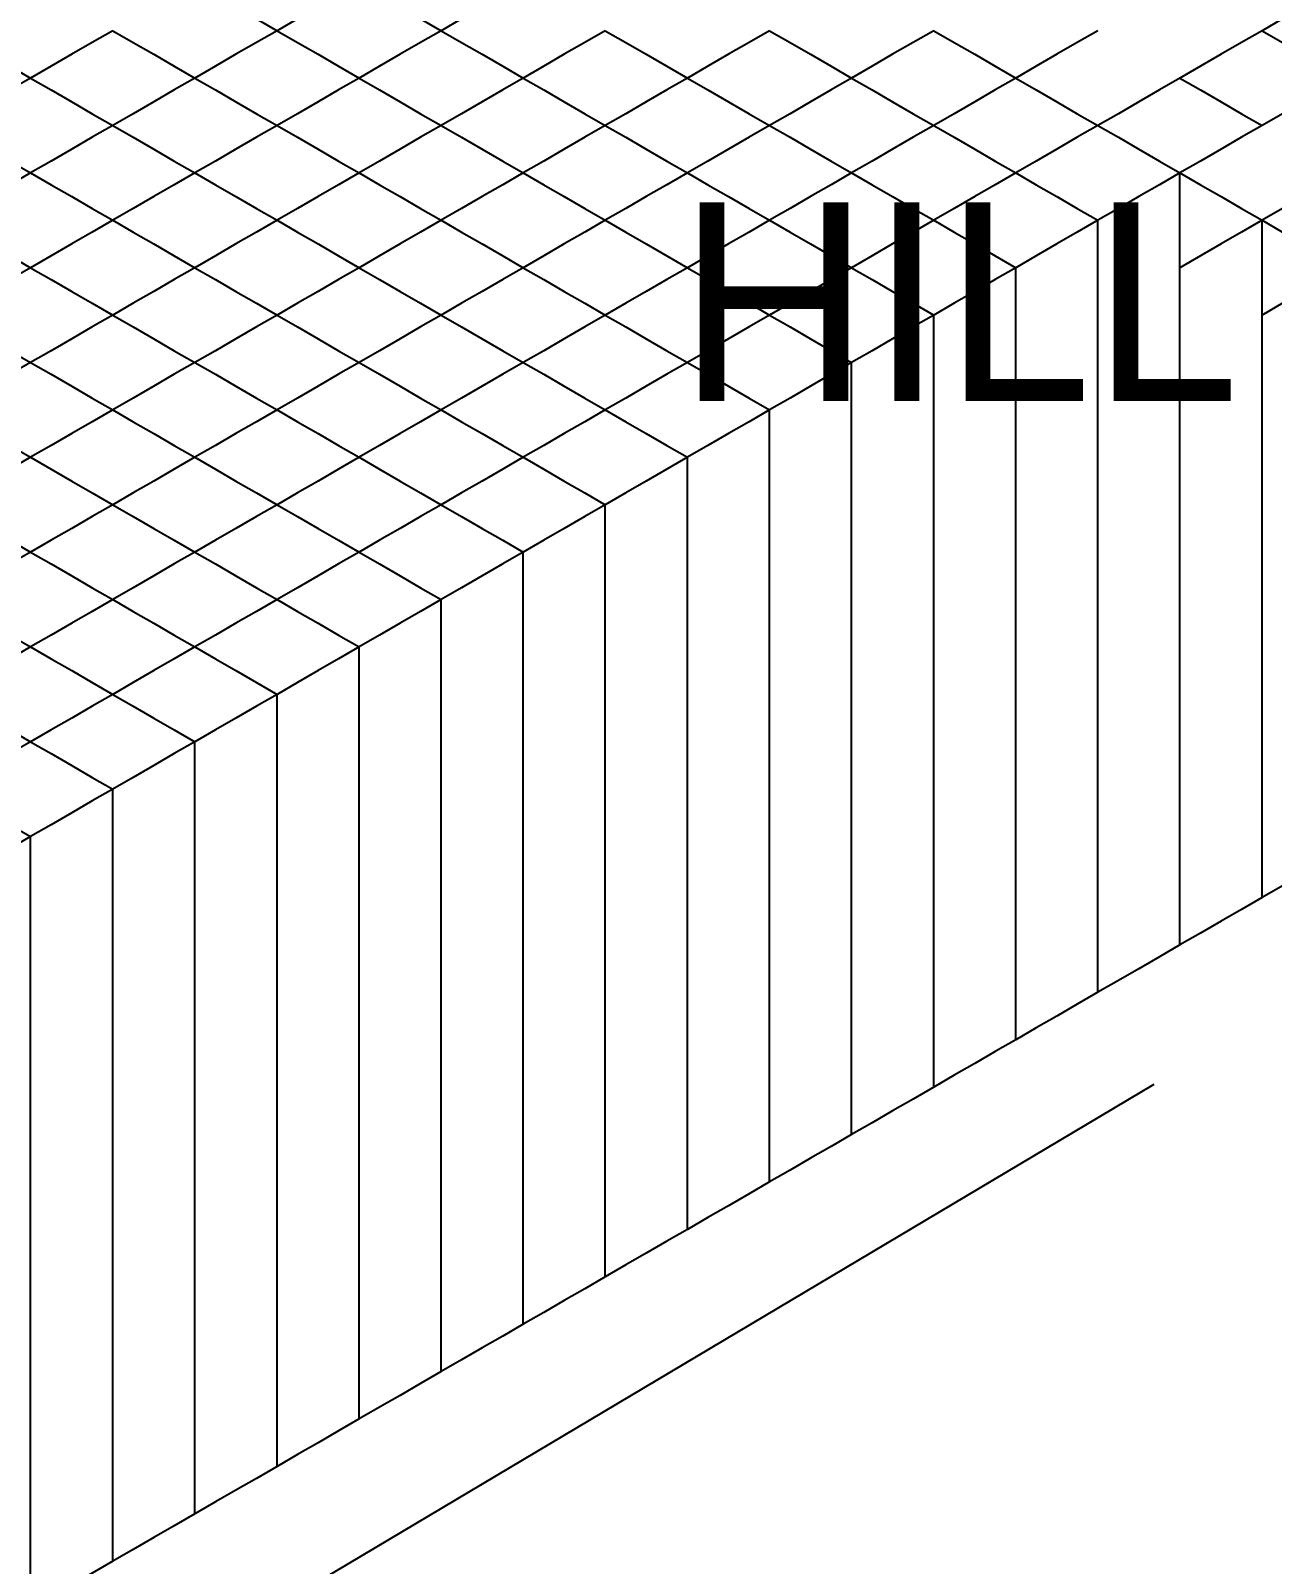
# Model space of a CAD drawing. Header units: metres. Extents: x 0 to 1028, y -291 to 246.
# Drawn here: x 413.2 to 509.5, y -111.8 to 7.1 of the extents above; entities that cross this region are included whole.
import ezdxf

# ---------------------------------------------------------------- set-up
doc = ezdxf.new("R2010")
doc.units = ezdxf.units.M
doc.layers.add('LAYER_02_PROJECTION', color=7, linetype='Continuous')
doc.layers.add('LAYER_05_LABELS', color=7, linetype='Continuous')

msp = doc.modelspace()

# ---------------------------------------------------------------- linework, layer by layer
at = {"layer": 'LAYER_02_PROJECTION'}
for points in [[(425.96, 10.78), (427.55, 9.86), (429.14, 8.94), (430.73, 8.02), (432.33, 7.1)], [(425.96, 10.78), (427.55, 9.86), (429.14, 8.94), (430.73, 8.02), (432.33, 7.1)], [(438.69, 10.78), (437.1, 9.86), (435.51, 8.94), (433.92, 8.02), (432.33, 7.1)], [(438.69, 10.78), (437.1, 9.86), (435.51, 8.94), (433.92, 8.02), (432.33, 7.1)], [(438.69, 10.78), (440.28, 9.86), (441.87, 8.94), (443.46, 8.02), (445.05, 7.1)], [(438.69, 10.78), (440.28, 9.86), (441.87, 8.94), (443.46, 8.02), (445.05, 7.1)], [(451.42, 10.78), (449.83, 9.86), (448.23, 8.94), (446.64, 8.02), (445.05, 7.1)], [(451.42, 10.78), (449.83, 9.86), (448.23, 8.94), (446.64, 8.02), (445.05, 7.1)], [(515.06, 10.78), (513.47, 9.86), (511.87, 8.94), (510.28, 8.02), (508.69, 7.1)], [(406.87, 7.1), (408.46, 6.18), (410.05, 5.27), (411.64, 4.35), (413.23, 3.43)], [(406.87, 7.1), (408.46, 6.18), (410.05, 5.27), (411.64, 4.35), (413.23, 3.43)], [(419.6, 7.1), (418.01, 6.18), (416.42, 5.27), (414.82, 4.35), (413.23, 3.43)], [(419.6, 7.1), (418.01, 6.18), (416.42, 5.27), (414.82, 4.35), (413.23, 3.43)], [(419.6, 7.1), (421.19, 6.18), (422.78, 5.27), (424.37, 4.35), (425.96, 3.43)], [(419.6, 7.1), (421.19, 6.18), (422.78, 5.27), (424.37, 4.35), (425.96, 3.43)], [(432.33, 7.1), (430.73, 6.18), (429.14, 5.27), (427.55, 4.35), (425.96, 3.43)], [(432.33, 7.1), (430.73, 6.18), (429.14, 5.27), (427.55, 4.35), (425.96, 3.43)], [(432.33, 7.1), (433.92, 6.18), (435.51, 5.27), (437.1, 4.35), (438.69, 3.43)], [(432.33, 7.1), (433.92, 6.18), (435.51, 5.27), (437.1, 4.35), (438.69, 3.43)], [(445.05, 7.1), (443.46, 6.18), (441.87, 5.27), (440.28, 4.35), (438.69, 3.43)], [(445.05, 7.1), (443.46, 6.18), (441.87, 5.27), (440.28, 4.35), (438.69, 3.43)], [(445.05, 7.1), (446.64, 6.18), (448.23, 5.27), (449.83, 4.35), (451.42, 3.43)], [(445.05, 7.1), (446.64, 6.18), (448.23, 5.27), (449.83, 4.35), (451.42, 3.43)], [(457.78, 7.1), (456.19, 6.18), (454.6, 5.27), (453.01, 4.35), (451.42, 3.43)], [(457.78, 7.1), (456.19, 6.18), (454.6, 5.27), (453.01, 4.35), (451.42, 3.43)], [(457.78, 7.1), (459.37, 6.18), (460.96, 5.27), (462.55, 4.35), (464.14, 3.43)], [(457.78, 7.1), (459.37, 6.18), (460.96, 5.27), (462.55, 4.35), (464.14, 3.43)], [(470.51, 7.1), (468.92, 6.18), (467.33, 5.27), (465.74, 4.35), (464.14, 3.43)], [(470.51, 7.1), (468.92, 6.18), (467.33, 5.27), (465.74, 4.35), (464.14, 3.43)], [(470.51, 7.1), (472.1, 6.18), (473.69, 5.27), (475.28, 4.35), (476.87, 3.43)], [(470.51, 7.1), (472.1, 6.18), (473.69, 5.27), (475.28, 4.35), (476.87, 3.43)], [(483.24, 7.1), (481.65, 6.18), (480.05, 5.27), (478.46, 4.35), (476.87, 3.43)], [(483.24, 7.1), (481.65, 6.18), (480.05, 5.27), (478.46, 4.35), (476.87, 3.43)], [(483.24, 7.1), (484.83, 6.18), (486.42, 5.27), (488.01, 4.35), (489.6, 3.43)], [(483.24, 7.1), (484.83, 6.18), (486.42, 5.27), (488.01, 4.35), (489.6, 3.43)], [(495.96, 7.1), (494.37, 6.18), (492.78, 5.27), (491.19, 4.35), (489.6, 3.43)], [(508.69, 7.1), (507.1, 6.18), (505.51, 5.27), (503.92, 4.35), (502.33, 3.43)], [(508.69, 7.1), (510.28, 6.18), (511.87, 5.27), (513.47, 4.35), (515.06, 3.43)], [(413.23, 3.43), (411.64, 2.51), (410.05, 1.59), (408.46, 0.67), (406.87, -0.24)], [(413.23, 3.43), (411.64, 2.51), (410.05, 1.59), (408.46, 0.67), (406.87, -0.24)], [(413.23, 3.43), (414.82, 2.51), (416.42, 1.59), (418.01, 0.67), (419.6, -0.24)], [(413.23, 3.43), (414.82, 2.51), (416.42, 1.59), (418.01, 0.67), (419.6, -0.24)], [(425.96, 3.43), (424.37, 2.51), (422.78, 1.59), (421.19, 0.67), (419.6, -0.24)], [(425.96, 3.43), (424.37, 2.51), (422.78, 1.59), (421.19, 0.67), (419.6, -0.24)], [(425.96, 3.43), (427.55, 2.51), (429.14, 1.59), (430.73, 0.67), (432.33, -0.24)], [(425.96, 3.43), (427.55, 2.51), (429.14, 1.59), (430.73, 0.67), (432.33, -0.24)], [(438.69, 3.43), (437.1, 2.51), (435.51, 1.59), (433.92, 0.67), (432.33, -0.24)], [(438.69, 3.43), (437.1, 2.51), (435.51, 1.59), (433.92, 0.67), (432.33, -0.24)], [(438.69, 3.43), (440.28, 2.51), (441.87, 1.59), (443.46, 0.67), (445.05, -0.24)], [(438.69, 3.43), (440.28, 2.51), (441.87, 1.59), (443.46, 0.67), (445.05, -0.24)], [(451.42, 3.43), (449.83, 2.51), (448.23, 1.59), (446.64, 0.67), (445.05, -0.24)], [(451.42, 3.43), (449.83, 2.51), (448.23, 1.59), (446.64, 0.67), (445.05, -0.24)], [(451.42, 3.43), (453.01, 2.51), (454.6, 1.59), (456.19, 0.67), (457.78, -0.24)], [(451.42, 3.43), (453.01, 2.51), (454.6, 1.59), (456.19, 0.67), (457.78, -0.24)], [(464.14, 3.43), (462.55, 2.51), (460.96, 1.59), (459.37, 0.67), (457.78, -0.24)], [(464.14, 3.43), (462.55, 2.51), (460.96, 1.59), (459.37, 0.67), (457.78, -0.24)], [(464.14, 3.43), (465.74, 2.51), (467.33, 1.59), (468.92, 0.67), (470.51, -0.24)], [(464.14, 3.43), (465.74, 2.51), (467.33, 1.59), (468.92, 0.67), (470.51, -0.24)], [(476.87, 3.43), (475.28, 2.51), (473.69, 1.59), (472.1, 0.67), (470.51, -0.24)], [(476.87, 3.43), (475.28, 2.51), (473.69, 1.59), (472.1, 0.67), (470.51, -0.24)], [(476.87, 3.43), (478.46, 2.51), (480.05, 1.59), (481.65, 0.67), (483.24, -0.24)], [(476.87, 3.43), (478.46, 2.51), (480.05, 1.59), (481.65, 0.67), (483.24, -0.24)], [(489.6, 3.43), (488.01, 2.51), (486.42, 1.59), (484.83, 0.67), (483.24, -0.24)], [(489.6, 3.43), (488.01, 2.51), (486.42, 1.59), (484.83, 0.67), (483.24, -0.24)], [(489.6, 3.43), (491.19, 2.51), (492.78, 1.59), (494.37, 0.67), (495.96, -0.24)], [(502.33, 3.43), (500.74, 2.51), (499.15, 1.59), (497.56, 0.67), (495.96, -0.24)], [(502.33, 3.43), (503.92, 2.51), (505.51, 1.59), (507.1, 0.67), (508.69, -0.24)], [(502.33, 3.43), (503.92, 2.51), (505.51, 1.59), (507.1, 0.67), (508.69, -0.24)], [(515.06, 3.43), (513.47, 2.51), (511.87, 1.59), (510.28, 0.67), (508.69, -0.24)], [(406.87, -0.24), (408.46, -1.16), (410.05, -2.08), (411.64, -3), (413.23, -3.92)], [(406.87, -0.24), (408.46, -1.16), (410.05, -2.08), (411.64, -3), (413.23, -3.92)], [(419.6, -0.24), (418.01, -1.16), (416.42, -2.08), (414.82, -3), (413.23, -3.92)], [(419.6, -0.24), (418.01, -1.16), (416.42, -2.08), (414.82, -3), (413.23, -3.92)], [(419.6, -0.24), (421.19, -1.16), (422.78, -2.08), (424.37, -3), (425.96, -3.92)], [(419.6, -0.24), (421.19, -1.16), (422.78, -2.08), (424.37, -3), (425.96, -3.92)], [(432.33, -0.24), (430.73, -1.16), (429.14, -2.08), (427.55, -3), (425.96, -3.92)], [(432.33, -0.24), (430.73, -1.16), (429.14, -2.08), (427.55, -3), (425.96, -3.92)], [(432.33, -0.24), (433.92, -1.16), (435.51, -2.08), (437.1, -3), (438.69, -3.92)], [(432.33, -0.24), (433.92, -1.16), (435.51, -2.08), (437.1, -3), (438.69, -3.92)], [(445.05, -0.24), (443.46, -1.16), (441.87, -2.08), (440.28, -3), (438.69, -3.92)], [(445.05, -0.24), (443.46, -1.16), (441.87, -2.08), (440.28, -3), (438.69, -3.92)], [(445.05, -0.24), (446.64, -1.16), (448.23, -2.08), (449.83, -3), (451.42, -3.92)], [(445.05, -0.24), (446.64, -1.16), (448.23, -2.08), (449.83, -3), (451.42, -3.92)], [(457.78, -0.24), (456.19, -1.16), (454.6, -2.08), (453.01, -3), (451.42, -3.92)], [(457.78, -0.24), (456.19, -1.16), (454.6, -2.08), (453.01, -3), (451.42, -3.92)], [(457.78, -0.24), (459.37, -1.16), (460.96, -2.08), (462.55, -3), (464.14, -3.92)], [(457.78, -0.24), (459.37, -1.16), (460.96, -2.08), (462.55, -3), (464.14, -3.92)], [(470.51, -0.24), (468.92, -1.16), (467.33, -2.08), (465.74, -3), (464.14, -3.92)], [(470.51, -0.24), (468.92, -1.16), (467.33, -2.08), (465.74, -3), (464.14, -3.92)], [(470.51, -0.24), (472.1, -1.16), (473.69, -2.08), (475.28, -3), (476.87, -3.92)], [(470.51, -0.24), (472.1, -1.16), (473.69, -2.08), (475.28, -3), (476.87, -3.92)], [(483.24, -0.24), (481.65, -1.16), (480.05, -2.08), (478.46, -3), (476.87, -3.92)], [(483.24, -0.24), (481.65, -1.16), (480.05, -2.08), (478.46, -3), (476.87, -3.92)], [(483.24, -0.24), (484.83, -1.16), (486.42, -2.08), (488.01, -3), (489.6, -3.92)], [(483.24, -0.24), (484.83, -1.16), (486.42, -2.08), (488.01, -3), (489.6, -3.92)], [(495.96, -0.24), (494.37, -1.16), (492.78, -2.08), (491.19, -3), (489.6, -3.92)], [(495.96, -0.24), (494.37, -1.16), (492.78, -2.08), (491.19, -3), (489.6, -3.92)], [(495.96, -0.24), (497.56, -1.16), (499.15, -2.08), (500.74, -3), (502.33, -3.92)], [(495.96, -0.24), (497.56, -1.16), (499.15, -2.08), (500.74, -3), (502.33, -3.92)], [(495.96, -0.24), (497.56, -1.16), (499.15, -2.08), (500.74, -3), (502.33, -3.92)], [(508.69, -0.24), (507.1, -1.16), (505.51, -2.08), (503.92, -3), (502.33, -3.92)], [(413.23, -3.92), (411.64, -4.84), (410.05, -5.76), (408.46, -6.67), (406.87, -7.59)], [(413.23, -3.92), (411.64, -4.84), (410.05, -5.76), (408.46, -6.67), (406.87, -7.59)], [(413.23, -3.92), (414.82, -4.84), (416.42, -5.76), (418.01, -6.67), (419.6, -7.59)], [(413.23, -3.92), (414.82, -4.84), (416.42, -5.76), (418.01, -6.67), (419.6, -7.59)], [(425.96, -3.92), (424.37, -4.84), (422.78, -5.76), (421.19, -6.67), (419.6, -7.59)], [(425.96, -3.92), (424.37, -4.84), (422.78, -5.76), (421.19, -6.67), (419.6, -7.59)], [(425.96, -3.92), (427.55, -4.84), (429.14, -5.76), (430.73, -6.67), (432.33, -7.59)], [(425.96, -3.92), (427.55, -4.84), (429.14, -5.76), (430.73, -6.67), (432.33, -7.59)], [(438.69, -3.92), (437.1, -4.84), (435.51, -5.76), (433.92, -6.67), (432.33, -7.59)], [(438.69, -3.92), (437.1, -4.84), (435.51, -5.76), (433.92, -6.67), (432.33, -7.59)], [(438.69, -3.92), (440.28, -4.84), (441.87, -5.76), (443.46, -6.67), (445.05, -7.59)], [(438.69, -3.92), (440.28, -4.84), (441.87, -5.76), (443.46, -6.67), (445.05, -7.59)], [(451.42, -3.92), (449.83, -4.84), (448.23, -5.76), (446.64, -6.67), (445.05, -7.59)], [(451.42, -3.92), (449.83, -4.84), (448.23, -5.76), (446.64, -6.67), (445.05, -7.59)], [(451.42, -3.92), (453.01, -4.84), (454.6, -5.76), (456.19, -6.67), (457.78, -7.59)], [(451.42, -3.92), (453.01, -4.84), (454.6, -5.76), (456.19, -6.67), (457.78, -7.59)], [(464.14, -3.92), (462.55, -4.84), (460.96, -5.76), (459.37, -6.67), (457.78, -7.59)], [(464.14, -3.92), (462.55, -4.84), (460.96, -5.76), (459.37, -6.67), (457.78, -7.59)], [(464.14, -3.92), (465.74, -4.84), (467.33, -5.76), (468.92, -6.67), (470.51, -7.59)], [(464.14, -3.92), (465.74, -4.84), (467.33, -5.76), (468.92, -6.67), (470.51, -7.59)], [(476.87, -3.92), (475.28, -4.84), (473.69, -5.76), (472.1, -6.67), (470.51, -7.59)], [(476.87, -3.92), (475.28, -4.84), (473.69, -5.76), (472.1, -6.67), (470.51, -7.59)], [(476.87, -3.92), (478.46, -4.84), (480.05, -5.76), (481.65, -6.67), (483.24, -7.59)], [(476.87, -3.92), (478.46, -4.84), (480.05, -5.76), (481.65, -6.67), (483.24, -7.59)], [(489.6, -3.92), (488.01, -4.84), (486.42, -5.76), (484.83, -6.67), (483.24, -7.59)], [(489.6, -3.92), (488.01, -4.84), (486.42, -5.76), (484.83, -6.67), (483.24, -7.59)], [(489.6, -3.92), (491.19, -4.84), (492.78, -5.76), (494.37, -6.67), (495.96, -7.59)], [(489.6, -3.92), (491.19, -4.84), (492.78, -5.76), (494.37, -6.67), (495.96, -7.59)], [(502.33, -3.92), (500.74, -4.84), (499.15, -5.76), (497.56, -6.67), (495.96, -7.59)], [(502.33, -3.92), (503.92, -4.84), (505.51, -5.76), (507.1, -6.67), (508.69, -7.59)], [(502.33, -63.76), (502.33, -48.8), (502.33, -33.84), (502.33, -18.88), (502.33, -3.92)], [(515.06, -3.92), (513.47, -4.84), (511.87, -5.76), (510.28, -6.67), (508.69, -7.59)], [(406.87, -7.59), (408.46, -8.51), (410.05, -9.43), (411.64, -10.35), (413.23, -11.27)], [(406.87, -7.59), (408.46, -8.51), (410.05, -9.43), (411.64, -10.35), (413.23, -11.27)], [(419.6, -7.59), (418.01, -8.51), (416.42, -9.43), (414.82, -10.35), (413.23, -11.27)], [(419.6, -7.59), (418.01, -8.51), (416.42, -9.43), (414.82, -10.35), (413.23, -11.27)], [(419.6, -7.59), (421.19, -8.51), (422.78, -9.43), (424.37, -10.35), (425.96, -11.27)], [(419.6, -7.59), (421.19, -8.51), (422.78, -9.43), (424.37, -10.35), (425.96, -11.27)], [(432.33, -7.59), (430.73, -8.51), (429.14, -9.43), (427.55, -10.35), (425.96, -11.27)], [(432.33, -7.59), (430.73, -8.51), (429.14, -9.43), (427.55, -10.35), (425.96, -11.27)], [(432.33, -7.59), (433.92, -8.51), (435.51, -9.43), (437.1, -10.35), (438.69, -11.27)], [(432.33, -7.59), (433.92, -8.51), (435.51, -9.43), (437.1, -10.35), (438.69, -11.27)], [(445.05, -7.59), (443.46, -8.51), (441.87, -9.43), (440.28, -10.35), (438.69, -11.27)], [(445.05, -7.59), (443.46, -8.51), (441.87, -9.43), (440.28, -10.35), (438.69, -11.27)], [(445.05, -7.59), (446.64, -8.51), (448.23, -9.43), (449.83, -10.35), (451.42, -11.27)], [(445.05, -7.59), (446.64, -8.51), (448.23, -9.43), (449.83, -10.35), (451.42, -11.27)], [(457.78, -7.59), (456.19, -8.51), (454.6, -9.43), (453.01, -10.35), (451.42, -11.27)], [(457.78, -7.59), (456.19, -8.51), (454.6, -9.43), (453.01, -10.35), (451.42, -11.27)], [(457.78, -7.59), (459.37, -8.51), (460.96, -9.43), (462.55, -10.35), (464.14, -11.27)], [(457.78, -7.59), (459.37, -8.51), (460.96, -9.43), (462.55, -10.35), (464.14, -11.27)], [(470.51, -7.59), (468.92, -8.51), (467.33, -9.43), (465.74, -10.35), (464.14, -11.27)], [(470.51, -7.59), (468.92, -8.51), (467.33, -9.43), (465.74, -10.35), (464.14, -11.27)], [(470.51, -7.59), (472.1, -8.51), (473.69, -9.43), (475.28, -10.35), (476.87, -11.27)], [(470.51, -7.59), (472.1, -8.51), (473.69, -9.43), (475.28, -10.35), (476.87, -11.27)], [(483.24, -7.59), (481.65, -8.51), (480.05, -9.43), (478.46, -10.35), (476.87, -11.27)], [(483.24, -7.59), (481.65, -8.51), (480.05, -9.43), (478.46, -10.35), (476.87, -11.27)], [(483.24, -7.59), (484.83, -8.51), (486.42, -9.43), (488.01, -10.35), (489.6, -11.27)], [(483.24, -7.59), (484.83, -8.51), (486.42, -9.43), (488.01, -10.35), (489.6, -11.27)], [(495.96, -7.59), (494.37, -8.51), (492.78, -9.43), (491.19, -10.35), (489.6, -11.27)], [(495.96, -67.43), (495.96, -52.47), (495.96, -37.51), (495.96, -22.55), (495.96, -7.59)], [(495.96, -67.43), (495.96, -52.47), (495.96, -37.51), (495.96, -22.55), (495.96, -7.59)], [(508.69, -7.59), (507.1, -8.51), (505.51, -9.43), (503.92, -10.35), (502.33, -11.27)], [(508.69, -7.59), (510.28, -8.51), (511.87, -9.43), (513.47, -10.35), (515.06, -11.27)], [(508.69, -7.59), (510.28, -8.51), (511.87, -9.43), (513.47, -10.35), (515.06, -11.27)], [(508.69, -60.09), (508.69, -46.96), (508.69, -33.84), (508.69, -20.72), (508.69, -7.59)], [(413.23, -11.27), (411.64, -12.19), (410.05, -13.1), (408.46, -14.02), (406.87, -14.94)], [(413.23, -11.27), (411.64, -12.19), (410.05, -13.1), (408.46, -14.02), (406.87, -14.94)], [(413.23, -11.27), (414.82, -12.19), (416.42, -13.1), (418.01, -14.02), (419.6, -14.94)], [(413.23, -11.27), (414.82, -12.19), (416.42, -13.1), (418.01, -14.02), (419.6, -14.94)], [(425.96, -11.27), (424.37, -12.19), (422.78, -13.1), (421.19, -14.02), (419.6, -14.94)], [(425.96, -11.27), (424.37, -12.19), (422.78, -13.1), (421.19, -14.02), (419.6, -14.94)], [(425.96, -11.27), (427.55, -12.19), (429.14, -13.1), (430.73, -14.02), (432.33, -14.94)], [(425.96, -11.27), (427.55, -12.19), (429.14, -13.1), (430.73, -14.02), (432.33, -14.94)], [(438.69, -11.27), (437.1, -12.19), (435.51, -13.1), (433.92, -14.02), (432.33, -14.94)], [(438.69, -11.27), (437.1, -12.19), (435.51, -13.1), (433.92, -14.02), (432.33, -14.94)], [(438.69, -11.27), (440.28, -12.19), (441.87, -13.1), (443.46, -14.02), (445.05, -14.94)], [(438.69, -11.27), (440.28, -12.19), (441.87, -13.1), (443.46, -14.02), (445.05, -14.94)], [(451.42, -11.27), (449.83, -12.19), (448.23, -13.1), (446.64, -14.02), (445.05, -14.94)], [(451.42, -11.27), (449.83, -12.19), (448.23, -13.1), (446.64, -14.02), (445.05, -14.94)], [(451.42, -11.27), (453.01, -12.19), (454.6, -13.1), (456.19, -14.02), (457.78, -14.94)], [(451.42, -11.27), (453.01, -12.19), (454.6, -13.1), (456.19, -14.02), (457.78, -14.94)], [(464.14, -11.27), (462.55, -12.19), (460.96, -13.1), (459.37, -14.02), (457.78, -14.94)], [(464.14, -11.27), (462.55, -12.19), (460.96, -13.1), (459.37, -14.02), (457.78, -14.94)], [(464.14, -11.27), (465.74, -12.19), (467.33, -13.1), (468.92, -14.02), (470.51, -14.94)], [(464.14, -11.27), (465.74, -12.19), (467.33, -13.1), (468.92, -14.02), (470.51, -14.94)], [(476.87, -11.27), (475.28, -12.19), (473.69, -13.1), (472.1, -14.02), (470.51, -14.94)], [(476.87, -11.27), (475.28, -12.19), (473.69, -13.1), (472.1, -14.02), (470.51, -14.94)], [(476.87, -11.27), (478.46, -12.19), (480.05, -13.1), (481.65, -14.02), (483.24, -14.94)], [(476.87, -11.27), (478.46, -12.19), (480.05, -13.1), (481.65, -14.02), (483.24, -14.94)], [(489.6, -11.27), (488.01, -12.19), (486.42, -13.1), (484.83, -14.02), (483.24, -14.94)], [(489.6, -71.11), (489.6, -56.15), (489.6, -41.19), (489.6, -26.23), (489.6, -11.27)], [(489.6, -71.11), (489.6, -56.15), (489.6, -41.19), (489.6, -26.23), (489.6, -11.27)], [(502.33, -63.76), (502.33, -50.64), (502.33, -37.51), (502.33, -24.39), (502.33, -11.27)], [(515.06, -11.27), (513.47, -12.19), (511.87, -13.1), (510.28, -14.02), (508.69, -14.94)], [(406.87, -14.94), (408.46, -15.86), (410.05, -16.78), (411.64, -17.7), (413.23, -18.62)], [(406.87, -14.94), (408.46, -15.86), (410.05, -16.78), (411.64, -17.7), (413.23, -18.62)], [(419.6, -14.94), (418.01, -15.86), (416.42, -16.78), (414.82, -17.7), (413.23, -18.62)], [(419.6, -14.94), (418.01, -15.86), (416.42, -16.78), (414.82, -17.7), (413.23, -18.62)], [(419.6, -14.94), (421.19, -15.86), (422.78, -16.78), (424.37, -17.7), (425.96, -18.62)], [(419.6, -14.94), (421.19, -15.86), (422.78, -16.78), (424.37, -17.7), (425.96, -18.62)], [(432.33, -14.94), (430.73, -15.86), (429.14, -16.78), (427.55, -17.7), (425.96, -18.62)], [(432.33, -14.94), (430.73, -15.86), (429.14, -16.78), (427.55, -17.7), (425.96, -18.62)], [(432.33, -14.94), (433.92, -15.86), (435.51, -16.78), (437.1, -17.7), (438.69, -18.62)], [(432.33, -14.94), (433.92, -15.86), (435.51, -16.78), (437.1, -17.7), (438.69, -18.62)], [(445.05, -14.94), (443.46, -15.86), (441.87, -16.78), (440.28, -17.7), (438.69, -18.62)], [(445.05, -14.94), (443.46, -15.86), (441.87, -16.78), (440.28, -17.7), (438.69, -18.62)], [(445.05, -14.94), (446.64, -15.86), (448.23, -16.78), (449.83, -17.7), (451.42, -18.62)], [(445.05, -14.94), (446.64, -15.86), (448.23, -16.78), (449.83, -17.7), (451.42, -18.62)], [(457.78, -14.94), (456.19, -15.86), (454.6, -16.78), (453.01, -17.7), (451.42, -18.62)], [(457.78, -14.94), (456.19, -15.86), (454.6, -16.78), (453.01, -17.7), (451.42, -18.62)], [(457.78, -14.94), (459.37, -15.86), (460.96, -16.78), (462.55, -17.7), (464.14, -18.62)], [(457.78, -14.94), (459.37, -15.86), (460.96, -16.78), (462.55, -17.7), (464.14, -18.62)], [(470.51, -14.94), (468.92, -15.86), (467.33, -16.78), (465.74, -17.7), (464.14, -18.62)], [(470.51, -14.94), (468.92, -15.86), (467.33, -16.78), (465.74, -17.7), (464.14, -18.62)], [(470.51, -14.94), (472.1, -15.86), (473.69, -16.78), (475.28, -17.7), (476.87, -18.62)], [(470.51, -14.94), (472.1, -15.86), (473.69, -16.78), (475.28, -17.7), (476.87, -18.62)], [(483.24, -14.94), (481.65, -15.86), (480.05, -16.78), (478.46, -17.7), (476.87, -18.62)], [(483.24, -74.78), (483.24, -59.82), (483.24, -44.86), (483.24, -29.9), (483.24, -14.94)], [(483.24, -74.78), (483.24, -59.82), (483.24, -44.86), (483.24, -29.9), (483.24, -14.94)], [(508.69, -60.09), (508.69, -48.8), (508.69, -37.51), (508.69, -26.23), (508.69, -14.94)], [(413.23, -18.62), (411.64, -19.53), (410.05, -20.45), (408.46, -21.37), (406.87, -22.29)], [(413.23, -18.62), (411.64, -19.53), (410.05, -20.45), (408.46, -21.37), (406.87, -22.29)], [(413.23, -18.62), (414.82, -19.53), (416.42, -20.45), (418.01, -21.37), (419.6, -22.29)], [(413.23, -18.62), (414.82, -19.53), (416.42, -20.45), (418.01, -21.37), (419.6, -22.29)], [(425.96, -18.62), (424.37, -19.53), (422.78, -20.45), (421.19, -21.37), (419.6, -22.29)], [(425.96, -18.62), (424.37, -19.53), (422.78, -20.45), (421.19, -21.37), (419.6, -22.29)], [(425.96, -18.62), (427.55, -19.53), (429.14, -20.45), (430.73, -21.37), (432.33, -22.29)], [(425.96, -18.62), (427.55, -19.53), (429.14, -20.45), (430.73, -21.37), (432.33, -22.29)], [(438.69, -18.62), (437.1, -19.53), (435.51, -20.45), (433.92, -21.37), (432.33, -22.29)], [(438.69, -18.62), (437.1, -19.53), (435.51, -20.45), (433.92, -21.37), (432.33, -22.29)], [(438.69, -18.62), (440.28, -19.53), (441.87, -20.45), (443.46, -21.37), (445.05, -22.29)], [(438.69, -18.62), (440.28, -19.53), (441.87, -20.45), (443.46, -21.37), (445.05, -22.29)], [(451.42, -18.62), (449.83, -19.53), (448.23, -20.45), (446.64, -21.37), (445.05, -22.29)], [(451.42, -18.62), (449.83, -19.53), (448.23, -20.45), (446.64, -21.37), (445.05, -22.29)], [(451.42, -18.62), (453.01, -19.53), (454.6, -20.45), (456.19, -21.37), (457.78, -22.29)], [(451.42, -18.62), (453.01, -19.53), (454.6, -20.45), (456.19, -21.37), (457.78, -22.29)], [(464.14, -18.62), (462.55, -19.53), (460.96, -20.45), (459.37, -21.37), (457.78, -22.29)], [(464.14, -18.62), (462.55, -19.53), (460.96, -20.45), (459.37, -21.37), (457.78, -22.29)], [(464.14, -18.62), (465.74, -19.53), (467.33, -20.45), (468.92, -21.37), (470.51, -22.29)], [(464.14, -18.62), (465.74, -19.53), (467.33, -20.45), (468.92, -21.37), (470.51, -22.29)], [(476.87, -18.62), (475.28, -19.53), (473.69, -20.45), (472.1, -21.37), (470.51, -22.29)], [(476.87, -78.46), (476.87, -63.5), (476.87, -48.54), (476.87, -33.58), (476.87, -18.62)], [(476.87, -78.46), (476.87, -63.5), (476.87, -48.54), (476.87, -33.58), (476.87, -18.62)], [(406.87, -22.29), (408.46, -23.21), (410.05, -24.13), (411.64, -25.05), (413.23, -25.96)], [(406.87, -22.29), (408.46, -23.21), (410.05, -24.13), (411.64, -25.05), (413.23, -25.96)], [(419.6, -22.29), (418.01, -23.21), (416.42, -24.13), (414.82, -25.05), (413.23, -25.96)], [(419.6, -22.29), (418.01, -23.21), (416.42, -24.13), (414.82, -25.05), (413.23, -25.96)], [(419.6, -22.29), (421.19, -23.21), (422.78, -24.13), (424.37, -25.05), (425.96, -25.96)], [(419.6, -22.29), (421.19, -23.21), (422.78, -24.13), (424.37, -25.05), (425.96, -25.96)], [(432.33, -22.29), (430.73, -23.21), (429.14, -24.13), (427.55, -25.05), (425.96, -25.96)], [(432.33, -22.29), (430.73, -23.21), (429.14, -24.13), (427.55, -25.05), (425.96, -25.96)], [(432.33, -22.29), (433.92, -23.21), (435.51, -24.13), (437.1, -25.05), (438.69, -25.96)], [(432.33, -22.29), (433.92, -23.21), (435.51, -24.13), (437.1, -25.05), (438.69, -25.96)], [(445.05, -22.29), (443.46, -23.21), (441.87, -24.13), (440.28, -25.05), (438.69, -25.96)], [(445.05, -22.29), (443.46, -23.21), (441.87, -24.13), (440.28, -25.05), (438.69, -25.96)], [(445.05, -22.29), (446.64, -23.21), (448.23, -24.13), (449.83, -25.05), (451.42, -25.96)], [(445.05, -22.29), (446.64, -23.21), (448.23, -24.13), (449.83, -25.05), (451.42, -25.96)], [(457.78, -22.29), (456.19, -23.21), (454.6, -24.13), (453.01, -25.05), (451.42, -25.96)], [(457.78, -22.29), (456.19, -23.21), (454.6, -24.13), (453.01, -25.05), (451.42, -25.96)], [(457.78, -22.29), (459.37, -23.21), (460.96, -24.13), (462.55, -25.05), (464.14, -25.96)], [(457.78, -22.29), (459.37, -23.21), (460.96, -24.13), (462.55, -25.05), (464.14, -25.96)], [(470.51, -22.29), (468.92, -23.21), (467.33, -24.13), (465.74, -25.05), (464.14, -25.96)], [(470.51, -82.13), (470.51, -67.17), (470.51, -52.21), (470.51, -37.25), (470.51, -22.29)], [(470.51, -82.13), (470.51, -67.17), (470.51, -52.21), (470.51, -37.25), (470.51, -22.29)], [(413.23, -25.96), (411.64, -26.88), (410.05, -27.8), (408.46, -28.72), (406.87, -29.64)], [(413.23, -25.96), (411.64, -26.88), (410.05, -27.8), (408.46, -28.72), (406.87, -29.64)], [(413.23, -25.96), (414.82, -26.88), (416.42, -27.8), (418.01, -28.72), (419.6, -29.64)], [(413.23, -25.96), (414.82, -26.88), (416.42, -27.8), (418.01, -28.72), (419.6, -29.64)], [(425.96, -25.96), (424.37, -26.88), (422.78, -27.8), (421.19, -28.72), (419.6, -29.64)], [(425.96, -25.96), (424.37, -26.88), (422.78, -27.8), (421.19, -28.72), (419.6, -29.64)], [(425.96, -25.96), (427.55, -26.88), (429.14, -27.8), (430.73, -28.72), (432.33, -29.64)], [(425.96, -25.96), (427.55, -26.88), (429.14, -27.8), (430.73, -28.72), (432.33, -29.64)], [(438.69, -25.96), (437.1, -26.88), (435.51, -27.8), (433.92, -28.72), (432.33, -29.64)], [(438.69, -25.96), (437.1, -26.88), (435.51, -27.8), (433.92, -28.72), (432.33, -29.64)], [(438.69, -25.96), (440.28, -26.88), (441.87, -27.8), (443.46, -28.72), (445.05, -29.64)], [(438.69, -25.96), (440.28, -26.88), (441.87, -27.8), (443.46, -28.72), (445.05, -29.64)], [(451.42, -25.96), (449.83, -26.88), (448.23, -27.8), (446.64, -28.72), (445.05, -29.64)], [(451.42, -25.96), (449.83, -26.88), (448.23, -27.8), (446.64, -28.72), (445.05, -29.64)], [(451.42, -25.96), (453.01, -26.88), (454.6, -27.8), (456.19, -28.72), (457.78, -29.64)], [(451.42, -25.96), (453.01, -26.88), (454.6, -27.8), (456.19, -28.72), (457.78, -29.64)], [(464.14, -25.96), (462.55, -26.88), (460.96, -27.8), (459.37, -28.72), (457.78, -29.64)], [(464.14, -85.81), (464.14, -70.85), (464.14, -55.89), (464.14, -40.92), (464.14, -25.96)], [(464.14, -85.81), (464.14, -70.85), (464.14, -55.89), (464.14, -40.92), (464.14, -25.96)], [(406.87, -29.64), (408.46, -30.56), (410.05, -31.48), (411.64, -32.39), (413.23, -33.31)], [(406.87, -29.64), (408.46, -30.56), (410.05, -31.48), (411.64, -32.39), (413.23, -33.31)], [(419.6, -29.64), (418.01, -30.56), (416.42, -31.48), (414.82, -32.39), (413.23, -33.31)], [(419.6, -29.64), (418.01, -30.56), (416.42, -31.48), (414.82, -32.39), (413.23, -33.31)], [(419.6, -29.64), (421.19, -30.56), (422.78, -31.48), (424.37, -32.39), (425.96, -33.31)], [(419.6, -29.64), (421.19, -30.56), (422.78, -31.48), (424.37, -32.39), (425.96, -33.31)], [(432.33, -29.64), (430.73, -30.56), (429.14, -31.48), (427.55, -32.39), (425.96, -33.31)], [(432.33, -29.64), (430.73, -30.56), (429.14, -31.48), (427.55, -32.39), (425.96, -33.31)], [(432.33, -29.64), (433.92, -30.56), (435.51, -31.48), (437.1, -32.39), (438.69, -33.31)], [(432.33, -29.64), (433.92, -30.56), (435.51, -31.48), (437.1, -32.39), (438.69, -33.31)], [(445.05, -29.64), (443.46, -30.56), (441.87, -31.48), (440.28, -32.39), (438.69, -33.31)], [(445.05, -29.64), (443.46, -30.56), (441.87, -31.48), (440.28, -32.39), (438.69, -33.31)], [(445.05, -29.64), (446.64, -30.56), (448.23, -31.48), (449.83, -32.39), (451.42, -33.31)], [(445.05, -29.64), (446.64, -30.56), (448.23, -31.48), (449.83, -32.39), (451.42, -33.31)], [(457.78, -29.64), (456.19, -30.56), (454.6, -31.48), (453.01, -32.39), (451.42, -33.31)], [(457.78, -89.48), (457.78, -74.52), (457.78, -59.56), (457.78, -44.6), (457.78, -29.64)], [(457.78, -89.48), (457.78, -74.52), (457.78, -59.56), (457.78, -44.6), (457.78, -29.64)], [(413.23, -33.31), (411.64, -34.23), (410.05, -35.15), (408.46, -36.07), (406.87, -36.99)], [(413.23, -33.31), (411.64, -34.23), (410.05, -35.15), (408.46, -36.07), (406.87, -36.99)], [(413.23, -33.31), (414.82, -34.23), (416.42, -35.15), (418.01, -36.07), (419.6, -36.99)], [(413.23, -33.31), (414.82, -34.23), (416.42, -35.15), (418.01, -36.07), (419.6, -36.99)], [(425.96, -33.31), (424.37, -34.23), (422.78, -35.15), (421.19, -36.07), (419.6, -36.99)], [(425.96, -33.31), (424.37, -34.23), (422.78, -35.15), (421.19, -36.07), (419.6, -36.99)], [(425.96, -33.31), (427.55, -34.23), (429.14, -35.15), (430.73, -36.07), (432.33, -36.99)], [(425.96, -33.31), (427.55, -34.23), (429.14, -35.15), (430.73, -36.07), (432.33, -36.99)], [(438.69, -33.31), (437.1, -34.23), (435.51, -35.15), (433.92, -36.07), (432.33, -36.99)], [(438.69, -33.31), (437.1, -34.23), (435.51, -35.15), (433.92, -36.07), (432.33, -36.99)], [(438.69, -33.31), (440.28, -34.23), (441.87, -35.15), (443.46, -36.07), (445.05, -36.99)], [(438.69, -33.31), (440.28, -34.23), (441.87, -35.15), (443.46, -36.07), (445.05, -36.99)], [(451.42, -33.31), (449.83, -34.23), (448.23, -35.15), (446.64, -36.07), (445.05, -36.99)], [(451.42, -93.15), (451.42, -78.19), (451.42, -63.23), (451.42, -48.27), (451.42, -33.31)], [(451.42, -93.15), (451.42, -78.19), (451.42, -63.23), (451.42, -48.27), (451.42, -33.31)], [(406.87, -36.99), (408.46, -37.91), (410.05, -38.82), (411.64, -39.74), (413.23, -40.66)], [(406.87, -36.99), (408.46, -37.91), (410.05, -38.82), (411.64, -39.74), (413.23, -40.66)], [(419.6, -36.99), (418.01, -37.91), (416.42, -38.82), (414.82, -39.74), (413.23, -40.66)], [(419.6, -36.99), (418.01, -37.91), (416.42, -38.82), (414.82, -39.74), (413.23, -40.66)], [(419.6, -36.99), (421.19, -37.91), (422.78, -38.82), (424.37, -39.74), (425.96, -40.66)], [(419.6, -36.99), (421.19, -37.91), (422.78, -38.82), (424.37, -39.74), (425.96, -40.66)], [(432.33, -36.99), (430.73, -37.91), (429.14, -38.82), (427.55, -39.74), (425.96, -40.66)], [(432.33, -36.99), (430.73, -37.91), (429.14, -38.82), (427.55, -39.74), (425.96, -40.66)], [(432.33, -36.99), (433.92, -37.91), (435.51, -38.82), (437.1, -39.74), (438.69, -40.66)], [(432.33, -36.99), (433.92, -37.91), (435.51, -38.82), (437.1, -39.74), (438.69, -40.66)], [(445.05, -36.99), (443.46, -37.91), (441.87, -38.82), (440.28, -39.74), (438.69, -40.66)], [(445.05, -96.83), (445.05, -81.87), (445.05, -66.91), (445.05, -51.95), (445.05, -36.99)], [(445.05, -96.83), (445.05, -81.87), (445.05, -66.91), (445.05, -51.95), (445.05, -36.99)], [(413.23, -40.66), (411.64, -41.58), (410.05, -42.5), (408.46, -43.42), (406.87, -44.34)], [(413.23, -40.66), (411.64, -41.58), (410.05, -42.5), (408.46, -43.42), (406.87, -44.34)], [(413.23, -40.66), (414.82, -41.58), (416.42, -42.5), (418.01, -43.42), (419.6, -44.34)], [(413.23, -40.66), (414.82, -41.58), (416.42, -42.5), (418.01, -43.42), (419.6, -44.34)], [(425.96, -40.66), (424.37, -41.58), (422.78, -42.5), (421.19, -43.42), (419.6, -44.34)], [(425.96, -40.66), (424.37, -41.58), (422.78, -42.5), (421.19, -43.42), (419.6, -44.34)], [(425.96, -40.66), (427.55, -41.58), (429.14, -42.5), (430.73, -43.42), (432.33, -44.34)], [(425.96, -40.66), (427.55, -41.58), (429.14, -42.5), (430.73, -43.42), (432.33, -44.34)], [(438.69, -40.66), (437.1, -41.58), (435.51, -42.5), (433.92, -43.42), (432.33, -44.34)], [(438.69, -100.5), (438.69, -85.54), (438.69, -70.58), (438.69, -55.62), (438.69, -40.66)], [(438.69, -100.5), (438.69, -85.54), (438.69, -70.58), (438.69, -55.62), (438.69, -40.66)], [(406.87, -44.34), (408.46, -45.25), (410.05, -46.17), (411.64, -47.09), (413.23, -48.01)], [(406.87, -44.34), (408.46, -45.25), (410.05, -46.17), (411.64, -47.09), (413.23, -48.01)], [(419.6, -44.34), (418.01, -45.25), (416.42, -46.17), (414.82, -47.09), (413.23, -48.01)], [(419.6, -44.34), (418.01, -45.25), (416.42, -46.17), (414.82, -47.09), (413.23, -48.01)], [(419.6, -44.34), (421.19, -45.25), (422.78, -46.17), (424.37, -47.09), (425.96, -48.01)], [(419.6, -44.34), (421.19, -45.25), (422.78, -46.17), (424.37, -47.09), (425.96, -48.01)], [(432.33, -44.34), (430.73, -45.25), (429.14, -46.17), (427.55, -47.09), (425.96, -48.01)], [(432.33, -104.18), (432.33, -89.22), (432.33, -74.26), (432.33, -59.3), (432.33, -44.34)], [(432.33, -104.18), (432.33, -89.22), (432.33, -74.26), (432.33, -59.3), (432.33, -44.34)], [(413.23, -48.01), (411.64, -48.93), (410.05, -49.85), (408.46, -50.77), (406.87, -51.68)], [(413.23, -48.01), (411.64, -48.93), (410.05, -49.85), (408.46, -50.77), (406.87, -51.68)], [(413.23, -48.01), (414.82, -48.93), (416.42, -49.85), (418.01, -50.77), (419.6, -51.68)], [(413.23, -48.01), (414.82, -48.93), (416.42, -49.85), (418.01, -50.77), (419.6, -51.68)], [(425.96, -48.01), (424.37, -48.93), (422.78, -49.85), (421.19, -50.77), (419.6, -51.68)], [(425.96, -107.85), (425.96, -92.89), (425.96, -77.93), (425.96, -62.97), (425.96, -48.01)], [(425.96, -107.85), (425.96, -92.89), (425.96, -77.93), (425.96, -62.97), (425.96, -48.01)], [(406.87, -51.68), (408.46, -52.6), (410.05, -53.52), (411.64, -54.44), (413.23, -55.36)], [(406.87, -51.68), (408.46, -52.6), (410.05, -53.52), (411.64, -54.44), (413.23, -55.36)], [(419.6, -51.68), (418.01, -52.6), (416.42, -53.52), (414.82, -54.44), (413.23, -55.36)], [(419.6, -111.53), (419.6, -96.57), (419.6, -81.6), (419.6, -66.64), (419.6, -51.68)], [(419.6, -111.53), (419.6, -96.57), (419.6, -81.6), (419.6, -66.64), (419.6, -51.68)], [(413.23, -55.36), (411.64, -56.28), (410.05, -57.2), (408.46, -58.11), (406.87, -59.03)], [(413.23, -115.2), (413.23, -100.24), (413.23, -85.28), (413.23, -70.32), (413.23, -55.36)], [(413.23, -115.2), (413.23, -100.24), (413.23, -85.28), (413.23, -70.32), (413.23, -55.36)], [(515.06, -56.41), (513.47, -57.33), (511.87, -58.25), (510.28, -59.17), (508.69, -60.09)], [(508.69, -60.09), (507.1, -61), (505.51, -61.92), (503.92, -62.84), (502.33, -63.76)], [(502.33, -63.76), (500.74, -64.68), (499.15, -65.6), (497.56, -66.52), (495.96, -67.43)], [(495.96, -67.43), (494.37, -68.35), (492.78, -69.27), (491.19, -70.19), (489.6, -71.11)], [(489.6, -71.11), (488.01, -72.03), (486.42, -72.95), (484.83, -73.86), (483.24, -74.78)], [(338.94, -170.56), (500.32, -74.55)], [(338.94, -170.56), (500.32, -74.55)], [(483.24, -74.78), (481.65, -75.7), (480.05, -76.62), (478.46, -77.54), (476.87, -78.46)], [(476.87, -78.46), (475.28, -79.38), (473.69, -80.29), (472.1, -81.21), (470.51, -82.13)], [(470.51, -82.13), (468.92, -83.05), (467.33, -83.97), (465.74, -84.89), (464.14, -85.81)], [(464.14, -85.81), (462.55, -86.72), (460.96, -87.64), (459.37, -88.56), (457.78, -89.48)], [(457.78, -89.48), (456.19, -90.4), (454.6, -91.32), (453.01, -92.24), (451.42, -93.15)], [(451.42, -93.15), (449.83, -94.07), (448.23, -94.99), (446.64, -95.91), (445.05, -96.83)], [(445.05, -96.83), (443.46, -97.75), (441.87, -98.67), (440.28, -99.58), (438.69, -100.5)], [(438.69, -100.5), (437.1, -101.42), (435.51, -102.34), (433.92, -103.26), (432.33, -104.18)], [(432.33, -104.18), (430.73, -105.1), (429.14, -106.01), (427.55, -106.93), (425.96, -107.85)], [(425.96, -107.85), (424.37, -108.77), (422.78, -109.69), (421.19, -110.61), (419.6, -111.53)], [(419.6, -111.53), (418.01, -112.44), (416.42, -113.36), (414.82, -114.28), (413.23, -115.2)]]:
    msp.add_lwpolyline(points, dxfattribs=at)

# ---------------------------------------------------------------- texts
at = {"layer": 'LAYER_05_LABELS'}
msp.add_text('HILL ST', height=15.419, dxfattribs=at).set_placement((463.4, -21.61))

doc.saveas('drawing.dxf')
